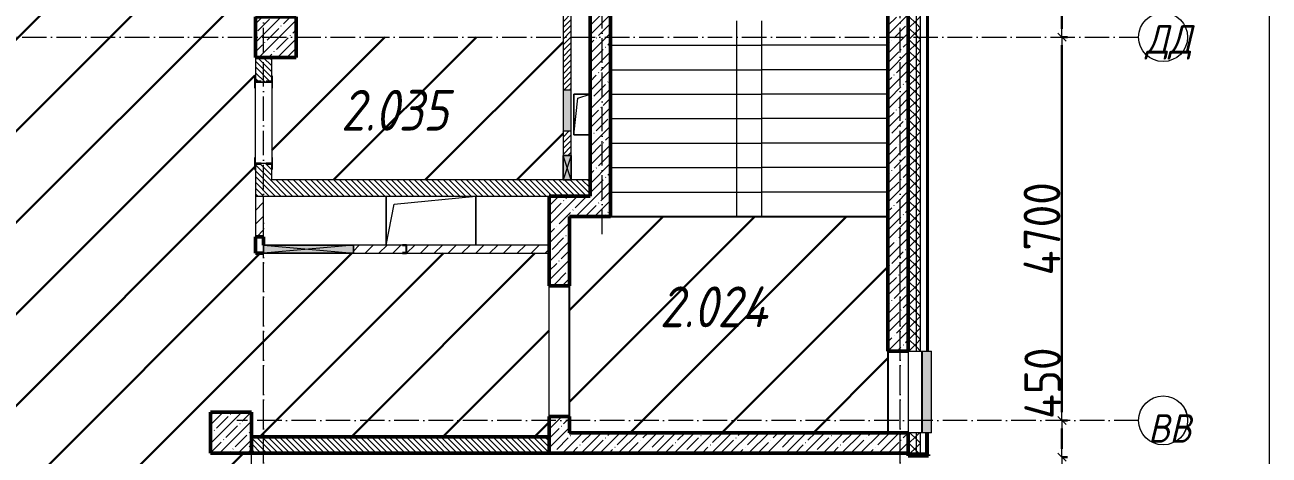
# Model space of a CAD drawing. Header units: millimetres. Extents: x -17017 to 628417, y -109036 to 199237.
# Drawn here: x 133684 to 148933, y 110520 to 115795 of the extents above; entities that cross this region are included whole.
import ezdxf

# ---------------------------------------------------------------- set-up
doc = ezdxf.new("R2010")
doc.units = ezdxf.units.MM
doc.linetypes.add('50_200_ШТРИХ_1Т_ш5_п1_п1_', pattern=[700, 500, -100, 0, -100])
for name, color, linetype, lineweight in [('3.1) ЖБ окна 1.2 м', 102, 'Continuous', 30), ('A-____-____-DIMS', 7, 'Continuous', 9), ('A-DETL-GENF-OTLN', 7, 'Continuous', 9), ('A-FLOR-____-OTLN', 7, 'Continuous', 9), ('A-GENM-____-MCUT', 7, 'Continuous', 25), ('A-GENM-____-OTLN', 7, 'Continuous', 9), ('A-GENM-____-OTLN-1', 7, 'Continuous', 25), ('A-GLAZ-____-OTLN', 7, 'Continuous', 9), ('A-WALL-____-MCUT', 7, 'Continuous', 13), ('A-WALL-____-MCUT-1', 7, 'Continuous', 9), ('A-WALL-____-MCUT-2', 7, 'Continuous', 50), ('A-WALL-____-MCUT-3', 7, 'Continuous', 9), ('A-WALL-____-OTLN', 7, 'Continuous', 9), ('A-WALL-____-PATT-1', 7, 'Continuous', 9), ('A-WALL-FNSH-MCUT-1', 7, 'Continuous', 9), ('I-WALL-____-OTLN', 7, 'Continuous', 9), ('S-COLS-____-MCUT', 7, 'Continuous', 50), ('S-COLS-____-OTLN', 7, 'Continuous', 9), ('S-GRID-____-IDEN', 7, 'Continuous', 9), ('S-GRID-____-OTLN-1', 7, '50_200_ШТРИХ_1Т_ш5_п1_п1_', 9), ('S-STRS-____-OTLN-1', 7, 'Continuous', 9), ('Марки помещений', 7, 'Continuous', 9), ('стяжа', 7, 'Continuous', 30)]:
    doc.layers.add(name, color=color, linetype=linetype, lineweight=lineweight)
doc.layers.add('A-GLAZ-____-OTLN-1', color=7, linetype='Continuous', lineweight=9, true_color=0xc0c0c0)
doc.styles.add('ISOCPEUR_I', font='isocpeui.ttf', dxfattribs={"width": 0.9, "height": 2.5})
doc.styles.add('ISOCPEUR_I_2', font='isocpeui.ttf', dxfattribs={"width": 0.85, "height": 2.3})
doc.styles.add('ISOCPEUR_I_9', font='isocpeui.ttf', dxfattribs={"width": 0.9, "height": 250})
doc.styles.add('СПДС', font='isocpeur.ttf', dxfattribs={"width": 0.9})
doc.dimstyles.new('Размера А3', dxfattribs={"dimtxt": 200, "dimasz": 100, "dimexe": 70, "dimexo": 100, "dimgap": 20, "dimtad": 1, "dimdec": 0, "dimrnd": 10, "dimzin": 0, "dimdsep": 46, "dimtxsty": 'СПДС', "dimblk": 'ARROWHEAD_6', "dimcen": 1, "dimclrd": 256, "dimclre": 256, "dimclrt": 256, "dimazin": 0, "dimtfac": 1, "dimtdec": 0, "dimtmove": 2, "dimatfit": 3, "dimfxl": 1, "dimtolj": 1, "dimtzin": 0, "dimarcsym": 0})
pattern_1 = [(135, (43259.71, 63713.66), (-35.35534, -35.35534), [])]
pattern_2 = [(45, (-92950, -47081.04), (-114.04925, 114.04925), []), (45, (-92835.95, -47081.04), (-114.04925, 114.04925), [201.613, -40.323, 3.353, -36.97])]
pattern_3 = [(45, (43259.71, 63713.66), (-70.71068, 70.71068), []), (135, (43259.71, 63713.66), (-70.71068, -70.71068), [])]
pattern_4 = [(45, (43259.71, 63713.66), (-84.85281, 84.85281), [])]
pattern_5 = [(45, (43259.71, 63713.66), (-114.04925, 114.04925), []), (45, (43373.76, 63713.66), (-114.04925, 114.04925), [201.612, -40.322, 3.353, -36.97])]
pattern_6 = [(45, (43259.71, 63713.66), (-70.71068, 70.71068), []), (135, (43259.71, 63713.66), (-70.71068, -70.71068), [])]

# ---------------------------------------------------------------- blocks, each defined once
blk = doc.blocks.new('BSC_Колонна _Прямоугольная - 500х500-V124-АР1_План отверстий 2 этажа в осях 1-64_Ю-ЯЯ')
at = {"layer": 'S-COLS-____-OTLN'}
h = blk.add_hatch(dxfattribs=at)
h.set_pattern_fill('FP_137', color=256, style=0, pattern_type=2)
h.set_pattern_definition(pattern_2)
h.paths.add_polyline_path([(-250, -250), (250, -250), (250, 250), (-250, 250)], flags=0)
at = {"layer": 'S-COLS-____-MCUT'}
for p, q in [((250, 250), (-250, 250)), ((-250, 250), (-250, -250)), ((250, -250), (250, 250)), ((-250, -250), (250, -250))]:
    blk.add_line(p, q, dxfattribs=at)
blk = doc.blocks.new('BSC_Колонна _Прямоугольная - 500х500-V147-АР1_План отверстий 2 этажа в осях 1-64_Ю-ЯЯ')
at = {"layer": 'S-COLS-____-OTLN'}
h = blk.add_hatch(dxfattribs=at)
h.set_pattern_fill('FP_160', color=256, style=0, pattern_type=2)
h.set_pattern_definition([(45, (-93500, -51931.04), (-114.04925, 114.04925), []), (45, (-93385.95, -51931.04), (-114.04925, 114.04925), [201.613, -40.323, 3.353, -36.97])])
h.paths.add_polyline_path([(-250, -250), (250, -250), (250, 250), (-250, 250)], flags=0)
at = {"layer": 'S-COLS-____-MCUT'}
for p, q in [((250, 250), (-250, 250)), ((-250, 250), (-250, -250)), ((250, -250), (250, 250)), ((-250, -250), (250, -250))]:
    blk.add_line(p, q, dxfattribs=at)
blk = doc.blocks.new('154_Фахверк_СКБ_Швеллер - Тип_100_3960-28318856-АР1_План отверстий 2 этажа в осях 1-64_Ю-ЯЯ')
at = {"layer": 'A-GENM-____-MCUT'}
for p, q in [((175, 50), (125, 50)), ((125, 50), (125, -50)), ((128, 47), (175, 47)), ((128, -47), (128, 47)), ((175, 47), (175, 50)), ((125, -50), (175, -50)), ((175, -47), (128, -47)), ((175, -50), (175, -47))]:
    blk.add_line(p, q, dxfattribs=at)
blk = doc.blocks.new('154_Стойка_СКБ_Уголок - СМ-2180_200-28268025-АР1_План отверстий 2 этажа в осях 1-64_Ю-ЯЯ')
at = {"layer": 'A-GENM-____-MCUT'}
for p, q in [((125, 156), (125, 81)), ((200, 156), (125, 156)), ((200, 150), (200, 156)), ((125, 81), (131, 81)), ((131, 19), (125, 19)), ((125, 19), (125, -56)), ((131, 81), (131, 150)), ((131, 150), (200, 150)), ((131, -50), (131, 19)), ((125, -56), (200, -56)), ((200, -50), (131, -50)), ((200, -56), (200, -50))]:
    blk.add_line(p, q, dxfattribs=at)
blk = doc.blocks.new('Стойка_Влож_Полоса боковая - Полоса-28213942-АР1_План отверстий 2 этажа в осях 1-64_Ю-ЯЯ')
at = {"layer": 'A-GENM-____-OTLN'}
for p, q in [((-5, 60), (0, 60)), ((-5, -60), (-5, 60)), ((0, -60), (-5, -60))]:
    blk.add_line(p, q, dxfattribs=at)
blk = doc.blocks.new('Стойка_Влож_Уголок_Опорный - Уголок-28213941-АР1_План отверстий 2 этажа в осях 1-64_Ю-ЯЯ')
at = {"layer": 'A-GENM-____-OTLN'}
for p, q in [((-212, -6), (-212, 0)), ((0, 0), (0, -6)), ((-212, -75), (-212, -6)), ((-212, -6), (-206, -6)), ((-212, -75), (-206, -75)), ((-6, -6), (0, -6)), ((-6, -75), (0, -75)), ((0, -6), (0, -75))]:
    blk.add_line(p, q, dxfattribs=at)
blk = doc.blocks.new('AR_Отверстие Ниша - Лючок-32401671-АР1_План отверстий 2 этажа в осях 1-64_Ю-ЯЯ')
at = {"layer": 'A-GLAZ-____-OTLN'}
blk.add_hatch(color=256, dxfattribs=at).paths.add_polyline_path([(250, -50), (250, 50), (-250, 50), (-250, -50)], flags=0)
for p, q in [((250, 50), (-250, 50)), ((-250, 50), (-250, -50)), ((250, -50), (250, 50)), ((-250, -50), (250, -50))]:
    blk.add_line(p, q, dxfattribs=at)
blk = doc.blocks.new('AR_Отверстие прямоугольное _в плите_ - AR_Отверстие прямоугольное _в плите_-30229458-АР1_План отверстий 2 этажа в осях 1-64_Ю-ЯЯ')
at = {"layer": 'A-GENM-____-OTLN'}
for p, q in [((100, 250), (-100, 250)), ((-100, 250), (-100, -250)), ((-100, -250), (-50, 200)), ((-50, 200), (100, 250)), ((-100, -250), (100, -250))]:
    blk.add_line(p, q, dxfattribs=at)
blk = doc.blocks.new('AR_Отверстие прямоугольное _в плите_ - AR_Отверстие прямоугольное _в плите_-30552682-АР1_План отверстий 2 этажа в осях 1-64_Ю-ЯЯ')
at = {"layer": 'A-GENM-____-OTLN'}
for p, q in [((-550, 300), (-550, -300)), ((-550, -300), (-450, 200)), ((-450, 200), (550, 300)), ((550, -300), (550, 300))]:
    blk.add_line(p, q, dxfattribs=at)
blk = doc.blocks.new('Отлив_СКБ - Отлив витража_120_НВФ-31885283-АР1_План отверстий 2 этажа в осях 1-64_Ю-ЯЯ')
at = {"layer": 'A-GLAZ-____-OTLN-1'}
for points in [[(426, -2), (1000, -2), (1000, 0), (0, 0), (0, -2)], [(426, -120), (1000, -120), (1000, -2), (0, -2), (0, -120)]]:
    blk.add_hatch(color=256, dxfattribs=at).paths.add_polyline_path(points, flags=0)
at = {"layer": 'A-GLAZ-____-OTLN'}
for p, q in [((0, 0), (1000, 0)), ((1000, -2), (0, -2)), ((0, -120), (0, -83)), ((0, -120), (1000, -120)), ((1000, -83), (1000, -120))]:
    blk.add_line(p, q, dxfattribs=at)
blk = doc.blocks.new('Стены 13 - Стены 4-31812941-АР1_План отверстий 2 этажа в осях 1-64_Ю-ЯЯ')
at = {"layer": 'A-WALL-____-MCUT'}
for p, q in [((-1844, 41030), (-1844, 41010)), ((-1594, 41030), (-1844, 41030)), ((-1594, 41010), (-1594, 41030)), ((-1844, 41010), (-1594, 41010))]:
    blk.add_line(p, q, dxfattribs=at)
blk = doc.blocks.new('AR_Отверстие прямоугольное _в стене__БезПР - AR_Отверстие прямоугольное _в стене__БезПР-36789536-АР1_План отверстий 2 этажа в осях 1-64_Ю-ЯЯ')
at = {"layer": 'A-GLAZ-____-OTLN'}
blk.add_hatch(color=256, dxfattribs=at).paths.add_polyline_path([(150, 50), (-150, 50), (-150, -50), (150, -50)], flags=0)
at = {"layer": 'A-DETL-GENF-OTLN'}
for p, q in [((-150, -50), (-150, 50)), ((-150, 50), (150, 50)), ((150, 50), (-150, -50)), ((-150, 50), (150, -50)), ((150, 50), (-150, 50)), ((-150, 50), (-150, -50)), ((150, 50), (150, -50)), ((150, -50), (150, 50)), ((150, -50), (-150, -50)), ((-150, -50), (150, -50))]:
    blk.add_line(p, q, dxfattribs=at)
blk = doc.blocks.new('BSC_Колонна _Прямоугольная1 - 200х100 _металл_-V206-АР1_План отверстий 2 этажа в осях 1-64_Ю-ЯЯ')
at = {"layer": 'S-COLS-____-MCUT'}
for p, q in [((0, 50), (-100, 50)), ((-100, 50), (-100, -50)), ((100, -50), (100, 50)), ((-100, -50), (100, -50))]:
    blk.add_line(p, q, dxfattribs=at)
blk = doc.blocks.new('AR_Отверстие прямоугольное _в стене_ - AR_Отверстие прямоугольное _в стене__ОВ-36943067-АР1_План отверстий 2 этажа в осях 1-64_Ю-ЯЯ')
at = {"layer": 'A-GLAZ-____-OTLN'}
blk.add_hatch(color=256, dxfattribs=at).paths.add_polyline_path([(550, -50), (550, 50), (-550, 50), (-550, -50)], flags=0)
at = {"layer": 'A-DETL-GENF-OTLN'}
for p, q in [((-550, -50), (-550, 50)), ((-550, 50), (550, 50)), ((550, 50), (-550, -50)), ((-550, 50), (550, -50)), ((550, 50), (-550, 50)), ((-550, 50), (-550, -50)), ((550, 50), (550, -50)), ((550, -50), (550, 50)), ((550, -50), (-550, -50)), ((-550, -50), (550, -50))]:
    blk.add_line(p, q, dxfattribs=at)
blk = doc.blocks.new('BSC_Колонна _Прямоугольная - 500х500-V128-АР1_План отверстий 2 этажа в осях 1-64_А-ГГ')
at = {"layer": 'S-COLS-____-OTLN'}
h = blk.add_hatch(dxfattribs=at)
h.set_pattern_fill('FP_158', color=256, style=0, pattern_type=2)
h.set_pattern_definition(pattern_2)
h.paths.add_polyline_path([(-250, -250), (250, -250), (250, 250), (-250, 250)], flags=0)
at = {"layer": 'S-COLS-____-MCUT'}
for p, q in [((250, 250), (-250, 250)), ((-250, 250), (-250, -250)), ((250, -250), (250, 250)), ((-250, -250), (250, -250))]:
    blk.add_line(p, q, dxfattribs=at)
blk = doc.blocks.new('Стены 13 - Стены 4-31812941-АР1_План отверстий 2 этажа в осях 1-64_А-ГГ')
at = {"layer": 'A-WALL-____-MCUT-2'}
for p, q in [((-1844, 41030), (-1844, 41010)), ((-1594, 41030), (-1844, 41030)), ((-1594, 41010), (-1594, 41030)), ((-1844, 41010), (-1594, 41010))]:
    blk.add_line(p, q, dxfattribs=at)
blk = doc.blocks.new('Ось сетки - Круг_Ø6_00__ISO-2_5_0_9K_-25732049-АР1_План отверстий 2 этажа в осях 1-64_А-ГГ')
at = {"layer": 'S-GRID-____-IDEN'}
blk.add_circle((0, 0), 3, dxfattribs=at)
blk = doc.blocks.new('Ось сетки - Круг_Ø6_00__ISO-2_5_0_9K_-25732049-АР1_План отверстий 2 этажа в осях 1-64_Ю-ЯЯ')
at = {"layer": 'S-GRID-____-IDEN'}
blk.add_circle((0, 0), 3, dxfattribs=at)
blk = doc.blocks.new('ARROWHEAD_6')
at = {"color": 0, "linetype": 'Continuous'}
for p, q in [((0, 0), (-1, 0)), ((-0.5, -0.5), (0.5, 0.5))]:
    blk.add_line(p, q, dxfattribs=at)
blk = doc.blocks.new('*D2795')
at = {"layer": 'A-____-____-DIMS', "lineweight": -2, "transparency": 16777216}
for p, q in [((87537, 505797), (87613, 505797)), ((87543, 502347), (87543, 505697)), ((87537, 502247), (87613, 502247))]:
    blk.add_line(p, q, dxfattribs=at)
at = {"layer": 'Defpoints', "color": 0, "transparency": 16777216}
for p in [(87437, 505797), (87543, 505797), (87437, 502247)]:
    blk.add_point(p, dxfattribs=at)
at = {"layer": 'A-____-____-DIMS', "lineweight": -2, "transparency": 16777216, "xscale": 100, "yscale": 100, "zscale": 100}
for p, rotation in [((87543, 505797), 90), ((87543, 502247), 270)]:
    blk.add_blockref('ARROWHEAD_6', p, dxfattribs=dict(at, rotation=rotation))
at = {"layer": 'A-____-____-DIMS', "transparency": 16777216, "insert": (87298, 504022), "char_height": 450, "width": 2.49, "attachment_point": 5, "rotation": 90, "style": 'СПДС'}
blk.add_mtext('\\A1;3550', dxfattribs=at)
blk = doc.blocks.new('*D2796')
at = {"layer": 'A-____-____-DIMS', "lineweight": -2, "transparency": 16777216}
for p, q in [((87537, 506247), (87613, 506247)), ((87543, 505897), (87543, 506147)), ((87537, 505797), (87613, 505797))]:
    blk.add_line(p, q, dxfattribs=at)
at = {"layer": 'Defpoints', "color": 0, "transparency": 16777216}
for p in [(87437, 506247), (87543, 506247), (87437, 505797)]:
    blk.add_point(p, dxfattribs=at)
at = {"layer": 'A-____-____-DIMS', "lineweight": -2, "transparency": 16777216, "xscale": 100, "yscale": 100, "zscale": 100}
for p, rotation in [((87543, 506247), 90), ((87543, 505797), 270)]:
    blk.add_blockref('ARROWHEAD_6', p, dxfattribs=dict(at, rotation=rotation))
at = {"layer": 'A-____-____-DIMS', "transparency": 16777216, "insert": (87083, 506265), "char_height": 450, "width": 1.94, "attachment_point": 1, "rotation": 90, "line_spacing_factor": 1.149209, "style": 'СПДС'}
blk.add_mtext('\\A1;450', dxfattribs=at)
blk = doc.blocks.new('*D2797')
at = {"layer": 'A-____-____-DIMS', "lineweight": -2, "transparency": 16777216}
for p, q in [((87537, 510947), (87613, 510947)), ((87543, 506347), (87543, 510847)), ((87537, 506247), (87613, 506247))]:
    blk.add_line(p, q, dxfattribs=at)
at = {"layer": 'Defpoints', "color": 0, "transparency": 16777216}
for p in [(87437, 510947), (87543, 510947), (87437, 506247)]:
    blk.add_point(p, dxfattribs=at)
at = {"layer": 'A-____-____-DIMS', "lineweight": -2, "transparency": 16777216, "xscale": 100, "yscale": 100, "zscale": 100}
for p, rotation in [((87543, 510947), 90), ((87543, 506247), 270)]:
    blk.add_blockref('ARROWHEAD_6', p, dxfattribs=dict(at, rotation=rotation))
at = {"layer": 'A-____-____-DIMS', "transparency": 16777216, "insert": (87298, 508597), "char_height": 450, "width": 2.56, "attachment_point": 5, "rotation": 90, "style": 'СПДС'}
blk.add_mtext('\\A1;4700', dxfattribs=at)
blk = doc.blocks.new('*D2798')
at = {"layer": 'A-____-____-DIMS', "lineweight": -2, "transparency": 16777216}
for p, q in [((87537, 514297), (87613, 514297)), ((87543, 511047), (87543, 514197)), ((87537, 510947), (87613, 510947))]:
    blk.add_line(p, q, dxfattribs=at)
at = {"layer": 'Defpoints', "color": 0, "transparency": 16777216}
for p in [(87437, 514297), (87543, 514297), (87437, 510947)]:
    blk.add_point(p, dxfattribs=at)
at = {"layer": 'A-____-____-DIMS', "lineweight": -2, "transparency": 16777216, "xscale": 100, "yscale": 100, "zscale": 100}
for p, rotation in [((87543, 514297), 90), ((87543, 510947), 270)]:
    blk.add_blockref('ARROWHEAD_6', p, dxfattribs=dict(at, rotation=rotation))
at = {"layer": 'A-____-____-DIMS', "transparency": 16777216, "insert": (87298, 512622), "char_height": 450, "width": 2.49, "attachment_point": 5, "rotation": 90, "style": 'СПДС'}
blk.add_mtext('\\A1;3350', dxfattribs=at)
blk = doc.blocks.new('*D2705')
at = {"layer": 'A-____-____-DIMS', "lineweight": -2, "transparency": 16777216}
for p, q in [((87537, 505797), (87613, 505797)), ((87543, 502347), (87543, 505697)), ((87537, 502247), (87613, 502247))]:
    blk.add_line(p, q, dxfattribs=at)
at = {"layer": 'Defpoints', "color": 0, "transparency": 16777216}
for p in [(87437, 505797), (87543, 505797), (87437, 502247)]:
    blk.add_point(p, dxfattribs=at)
at = {"layer": 'A-____-____-DIMS', "lineweight": -2, "transparency": 16777216, "xscale": 100, "yscale": 100, "zscale": 100}
for p, rotation in [((87543, 505797), 90), ((87543, 502247), 270)]:
    blk.add_blockref('ARROWHEAD_6', p, dxfattribs=dict(at, rotation=rotation))
at = {"layer": 'A-____-____-DIMS', "transparency": 16777216, "insert": (87298, 504022), "char_height": 450, "attachment_point": 5, "rotation": 90, "style": 'СПДС'}
blk.add_mtext('\\A1;3550', dxfattribs=at)
blk = doc.blocks.new('*D2706')
at = {"layer": 'A-____-____-DIMS', "lineweight": -2, "transparency": 16777216}
for p, q in [((87537, 506247), (87613, 506247)), ((87543, 505897), (87543, 506147)), ((87537, 505797), (87613, 505797))]:
    blk.add_line(p, q, dxfattribs=at)
at = {"layer": 'Defpoints', "color": 0, "transparency": 16777216}
for p in [(87437, 506247), (87543, 506247), (87437, 505797)]:
    blk.add_point(p, dxfattribs=at)
at = {"layer": 'A-____-____-DIMS', "lineweight": -2, "transparency": 16777216, "xscale": 100, "yscale": 100, "zscale": 100}
for p, rotation in [((87543, 506247), 90), ((87543, 505797), 270)]:
    blk.add_blockref('ARROWHEAD_6', p, dxfattribs=dict(at, rotation=rotation))
at = {"layer": 'A-____-____-DIMS', "transparency": 16777216, "insert": (87083, 506265), "char_height": 450, "attachment_point": 1, "rotation": 90, "line_spacing_factor": 1.149209, "style": 'СПДС'}
blk.add_mtext('\\A1;450', dxfattribs=at)
blk = doc.blocks.new('2этаж')
at = {"layer": 'S-GRID-____-OTLN-1', "color": 251, "ltscale": 0.6, "true_color": 0x636466}
for p, q in [((77758.3, 498997), (77758.3, 549908.8)), ((81908.3, 508532.6), (81908.3, 549908.8)), ((85558.3, 498997), (85558.3, 549908.8)), ((53374.4, 510947), (88482.7, 510947)), ((77758.3, 454533.3), (77758.3, 508896.9)), ((85558.3, 454533.3), (85558.3, 508896.9)), ((88482.7, 506247), (77429.6, 506247)), ((88482.7, 506247), (77429.6, 506247))]:
    blk.add_line(p, q, dxfattribs=at)
at = {"layer": 'S-GRID-____-IDEN', "xscale": 99.99999999999993, "yscale": 99.99999999999993, "zscale": 99.99999999999993}
for p, rotation in [((88782.7, 510947), 269.9999999999995), ((88782.7, 506247), 89.99999999999982)]:
    blk.add_blockref('Ось сетки - Круг_Ø6_00__ISO-2_5_0_9K_-25732049-АР1_План отверстий 2 этажа в осях 1-64_Ю-ЯЯ', p, dxfattribs=dict(at, rotation=rotation))
at = {"layer": 'S-GRID-____-IDEN', "char_height": 350, "attachment_point": 1}
for s, insert, width, style in [('ДД', (88568.7, 511093.6), 505.063, 'ISOCPEUR_I_9'), ('ВВ', (88597.7, 506323.1), 447.342, 'ISOCPEUR_I_9'), ('ВВ', (88597.7, 506323.1), 447.342, 'ISOCPEUR_I')]:
    blk.add_mtext(s, dxfattribs=dict(at, insert=insert, width=width, style=style))
at = {"layer": 'A-____-____-DIMS'}
for base, p1, p2, picture, middle in [((87542.6, 514297), (87436.5, 510947), (87436.5, 514297), '*D2798', (87297.6, 512622)), ((87542.6, 510947), (87436.5, 506247), (87436.5, 510947), '*D2797', (87297.6, 508597)), ((87542.6, 505797), (87436.5, 502247), (87436.5, 505797), '*D2795', (87297.6, 504022)), ((87542.6, 505797), (87436.5, 502247), (87436.5, 505797), '*D2705', (87297.6, 504022))]:
    dim = blk.add_linear_dim(base=base, p1=p1, p2=p2, angle=90, dimstyle='Размера А3', override={"dimtxt": 450}, dxfattribs=at)
    dim.commit()
    dim.dimension.update_dxf_attribs({"geometry": picture, "text_midpoint": middle})
for picture in ['*D2706', '*D2796']:
    dim = blk.add_linear_dim(base=(87542.6, 506247), p1=(87436.5, 505797), p2=(87436.5, 506247), angle=90, dimstyle='Размера А3', override={"dimtxt": 450}, dxfattribs=at)
    dim.commit()
    dim.dimension.update_dxf_attribs({"geometry": picture, "text_midpoint": (87382.6, 506670), "dimtype": 160, "text_rotation": 90})

msp = doc.modelspace()

# ---------------------------------------------------------------- hatches: boundary and pattern name
at = {"layer": 'A-WALL-____-PATT-1'}
h = msp.add_hatch(dxfattribs=at)
h.set_pattern_fill('FP_1', color=256, style=0, pattern_type=2)
h.set_pattern_definition(pattern_3)
h.paths.add_polyline_path([(144660, 110530), (144660, 110795), (144610, 110795), (144610, 110530)], flags=0)
h.paths.add_polyline_path([(144610, 111795), (144660, 111795), (144660, 119495), (144610, 119495), (144610, 114481)], flags=0)
h.paths.add_polyline_path([(144610, 133195), (144660, 133195), (144660, 134445), (144610, 134445), (144610, 133854)], flags=0)
h.paths.add_polyline_path([(144610, 136245), (144660, 136245), (144660, 137445), (144610, 137445), (144610, 137082)], flags=0)
h.paths.add_polyline_path([(144660, 139245), (144660, 140445), (144610, 140445), (144610, 139245)], flags=0)
h.paths.add_polyline_path([(144660, 142245), (144660, 143445), (144610, 143445), (144610, 142245)], flags=0)
h.paths.add_polyline_path([(144660, 145245), (144660, 149495), (144610, 149495), (144610, 145245)], flags=0)
h = msp.add_hatch(dxfattribs=at)
h.set_pattern_fill('FP_1', color=256, style=0, pattern_type=2)
h.set_pattern_definition(pattern_3)
h.paths.add_polyline_path([(144510, 110530), (144610, 110530), (144610, 110795), (144510, 110795)], flags=0)
h.paths.add_polyline_path([(144610, 111795), (144610, 119495), (144516, 119495), (144516, 119420), (144510, 119420), (144510, 111795)], flags=0)
h.paths.add_polyline_path([(144610, 133195), (144610, 134445), (144516, 134445), (144516, 134370), (144510, 134370), (144510, 133270), (144516, 133270), (144516, 133195)], flags=0)
h.paths.add_polyline_path([(144516, 136245), (144610, 136245), (144610, 137445), (144510, 137445), (144510, 136320), (144516, 136320), (144516, 136251)], flags=0)
h.paths.add_polyline_path([(144516, 139245), (144610, 139245), (144610, 140445), (144516, 140445), (144516, 140370), (144510, 140370), (144510, 139320), (144516, 139320), (144516, 139251)], flags=0)
h.paths.add_polyline_path([(144516, 142245), (144610, 142245), (144610, 143445), (144516, 143445), (144516, 143370), (144510, 143370), (144510, 142320), (144516, 142320), (144516, 142251)], flags=0)
h.paths.add_polyline_path([(144610, 145245), (144610, 149395), (144510, 149395), (144510, 145245)], flags=0)
h = msp.add_hatch(dxfattribs=at)
h.set_pattern_fill('FP_3', color=256, style=0, pattern_type=2)
h.set_pattern_definition([(45, (43259.71, 63713.66), (-85.53659, 85.53659), []), (45, (43316.74, 63713.66), (-85.53659, 85.53659), [])])
h.paths.add_polyline_path([(144760, 110530), (144760, 110795), (144740, 110795), (144740, 110530)], flags=0)
h.paths.add_polyline_path([(144740, 111795), (144760, 111795), (144760, 119495), (144740, 119495), (144740, 114481)], flags=0)
h = msp.add_hatch(dxfattribs=at)
h.set_pattern_fill('FP_13', color=256, style=0, pattern_type=2)
h.set_pattern_definition(pattern_5)
h.paths.add_polyline_path([(140860, 113695), (140860, 118895), (140610, 118895), (140610, 113695)], flags=0)
h = msp.add_hatch(dxfattribs=at)
h.set_pattern_fill('FP_13', color=256, style=0, pattern_type=2)
h.set_pattern_definition(pattern_5)
h.paths.add_polyline_path([(144510, 111795), (144510, 118895), (144260, 118895), (144260, 111795)], flags=0)
h = msp.add_hatch(dxfattribs=at)
h.set_pattern_fill('FP_5', color=256, style=0, pattern_type=2)
h.set_pattern_definition([(45, (43259.71, 63713.66), (-35.35534, 35.35534), [])])
h.paths.add_polyline_path([(140366, 114195), (140380, 114195), (140380, 114495), (140280, 114495), (140280, 114195), (140366, 114195)], flags=0)
h.paths.add_polyline_path([(140280, 114995), (140380, 114995), (140380, 118595), (140280, 118595), (140280, 116045)], flags=0)
h = msp.add_hatch(dxfattribs=at)
h.set_pattern_fill('FP_6', color=256, style=0, pattern_type=2)
h.set_pattern_definition(pattern_1)
h.paths.add_polyline_path([(136710, 113695), (136710, 114089), (136641, 114089), (136641, 114095), (136579, 114095), (136579, 114089), (136510, 114089), (136510, 113695)], flags=0)
h.paths.add_polyline_path([(136579, 115095), (136641, 115095), (136641, 115101), (136710, 115101), (136710, 115395), (136510, 115395), (136510, 115101), (136579, 115101)], flags=0)
h = msp.add_hatch(dxfattribs=at)
h.set_pattern_fill('FP_6', color=256, style=0, pattern_type=2)
h.set_pattern_definition(pattern_1)
h.paths.add_polyline_path([(138690, 113695), (140610, 113695), (140610, 113895), (136710, 113895), (136710, 113695)], flags=0)
h = msp.add_hatch(dxfattribs=at)
h.set_pattern_fill('FP_4', color=256, style=0, pattern_type=2)
h.set_pattern_definition(pattern_4)
h.paths.add_polyline_path([(136510, 113195), (136610, 113195), (136610, 113695), (136510, 113695)], flags=0)
h = msp.add_hatch(dxfattribs=at)
h.set_pattern_fill('FP_13', color=256, style=0, pattern_type=2)
h.set_pattern_definition(pattern_5)
h.paths.add_polyline_path([(140860, 113445), (140860, 113695), (140110, 113695), (140110, 113445), (140360, 113445)], flags=0)
h = msp.add_hatch(dxfattribs=at)
h.set_pattern_fill('FP_13', color=256, style=0, pattern_type=2)
h.set_pattern_definition(pattern_5)
h.paths.add_polyline_path([(140360, 110795), (140360, 110995), (140110, 110995), (140110, 110795)], flags=0)
h.paths.add_polyline_path([(140110, 112595), (140360, 112595), (140360, 113445), (140110, 113445)], flags=0)
h = msp.add_hatch(dxfattribs=at)
h.set_pattern_fill('FP_4', color=256, style=0, pattern_type=2)
h.set_pattern_definition(pattern_4)
h.paths.add_polyline_path([(140110, 112995), (140110, 113095), (138360, 113095), (138360, 112995), (138690, 112995)], flags=0)
h.paths.add_polyline_path([(138310, 112995), (138310, 112998), (138357, 112998), (138357, 113092), (138310, 113092), (138310, 113095), (137710, 113095), (137710, 112995)], flags=0)
h = msp.add_hatch(dxfattribs=at)
h.set_pattern_fill('FP_6', color=256, style=0, pattern_type=2)
h.set_pattern_definition(pattern_1)
h.paths.add_polyline_path([(140110, 110545), (140110, 110745), (136460, 110745), (136460, 110545), (138690, 110545)], flags=0)
h = msp.add_hatch(dxfattribs=at)
h.set_pattern_fill('FP_6', color=256, style=0, pattern_type=2)
h.set_pattern_definition([(135, (43259.71, 63713.66), (-35.35534, -35.35534), [])])
h.paths.add_polyline_path([(140110, 110545), (140110, 110745), (136460, 110745), (136460, 110545), (138689, 110545)], flags=0)
h = msp.add_hatch(dxfattribs=at)
h.set_pattern_fill('FP_13', color=256, style=0, pattern_type=2)
h.set_pattern_definition(pattern_5)
h.paths.add_polyline_path([(144510, 110545), (144510, 110795), (140110, 110795), (140110, 110545), (143992, 110545)], flags=0)
h = msp.add_hatch(dxfattribs=at)
h.set_pattern_fill('FP_25', color=256, style=0, pattern_type=2)
h.set_pattern_definition([(45, (43259.71, 63713.66), (-114.04925, 114.04925), []), (45, (43373.76, 63713.66), (-114.04925, 114.04925), [201.612, -40.322, 3.353, -36.97])])
h.paths.add_polyline_path([(144510, 110545), (144510, 110795), (140110, 110795), (140110, 110545), (143991, 110545)], flags=0)
h = msp.add_hatch(dxfattribs=at)
h.set_pattern_fill('FP_1', color=256, style=0, pattern_type=2)
h.set_pattern_definition(pattern_6)
h.paths.add_polyline_path([(144610, 110530), (144610, 110795), (144510, 110795), (144510, 110530)], flags=0)
h = msp.add_hatch(dxfattribs=at)
h.set_pattern_fill('FP_1', color=256, style=0, pattern_type=2)
h.set_pattern_definition(pattern_6)
h.paths.add_polyline_path([(144660, 110530), (144660, 110795), (144610, 110795), (144610, 110530)], flags=0)
h = msp.add_hatch(dxfattribs=at)
h.set_pattern_fill('FP_3', color=256, style=0, pattern_type=2)
h.set_pattern_definition([(45, (43259.71, 63713.66), (-85.53659, 85.53659), []), (45, (43316.74, 63713.66), (-85.53659, 85.53659), [])])
h.paths.add_polyline_path([(144760, 110530), (144760, 110795), (144740, 110795), (144740, 110530)], flags=0)
at = {"layer": 'стяжа'}
h = msp.add_hatch(dxfattribs=at)
h.set_pattern_fill('ANSI31', color=5, scale=250)
h.paths.add_polyline_path([(144260, 113445), (142410, 113445), (140860, 113445), (140360, 113445), (140360, 112595), (140360, 110995), (140360, 110795), (144260, 110795), (144260, 111795)])
h.paths.add_polyline_path([(140110, 112595), (140110, 112995), (138360, 112995), (138310, 112995), (137710, 112995), (136610, 112995), (136510, 112995), (136510, 113195), (136510, 113695), (136510, 114020), (136504, 114020), (136504, 114095), (136504, 114101), (136504, 114170), (136509, 115020), (136504, 115020), (136504, 115089), (136504, 115095), (136504, 115170), (136510, 115395), (136510, 115895), (136510, 116270), (136504, 116270), (136504, 116345), (136504, 116351), (136504, 116420), (136509, 117420), (136504, 117420), (136504, 117489), (136504, 117495), (136504, 117570), (136510, 118895), (132510, 118895), (132010, 118895), (131125, 118895), (131125, 115895), (132010, 115895), (132510, 115895), (133310, 115895), (133310, 113695), (132510, 113695), (132510, 111845), (133310, 111845), (133310, 109645), (132510, 109645), (132210, 109645), (132210, 109620), (132216, 109620), (132216, 109545), (132210, 109395), (132210, 108395), (132210, 107445), (132216, 107445), (132216, 107370), (132210, 107195), (132510, 107195), (132510, 106695), (135960, 106695), (135960, 107195), (136460, 107195), (136460, 110545), (135960, 110545), (135960, 111045), (136460, 111045), (136460, 110745), (140110, 110745), (140110, 110995)])
h = msp.add_hatch(dxfattribs=at)
h.set_pattern_fill('ANSI31', color=5, scale=250)
h.paths.add_polyline_path([(140280, 118495), (140180, 118495), (139880, 118495), (138345, 118495), (138345, 118260), (138380, 118260), (138380, 117030), (138360, 117030), (138360, 118295), (137510, 118295), (137010, 118295), (136710, 118295), (136710, 117570), (136716, 117570), (136716, 117495), (136716, 117489), (136716, 117420), (136710, 116420), (136716, 116420), (136716, 116351), (136716, 116345), (136716, 116270), (136714, 116145), (138680, 116145), (138730, 116145), (138830, 116145), (139030, 116145), (140280, 116145)])
h.paths.add_polyline_path([(138380, 116380), (138380, 116180), (138360, 116180), (138360, 116380)], flags=16)
h.paths.add_polyline_path([(137110, 117895), (136910, 117895), (136910, 118095), (137110, 118095)], flags=16)
h.paths.add_polyline_path([(140280, 114995), (140280, 115645), (137010, 115645), (137010, 115395), (136710, 115395), (136710, 115170), (136716, 115170), (136716, 115095), (136716, 115089), (136716, 115020), (136710, 114170), (136716, 114170), (136716, 114101), (136716, 114095), (136716, 114020), (136710, 113895), (140280, 113895), (140280, 114195), (140280, 114495)])
h.paths.add_polyline_path([(136971, 116309), (138630, 116309), (138630, 117509), (136971, 117509)], flags=24)
h.paths.add_polyline_path([(137382, 114173), (139038, 114173), (139038, 115373), (137382, 115373)], flags=24)
h = msp.add_hatch(dxfattribs=at)
h.set_pattern_fill('ANSI31', color=5, scale=250)
h.paths.add_polyline_path([(144148, 64345), (143898, 64345), (143898, 65745), (144148, 65745), (144148, 70353), (143910, 70353), (143910, 70933), (137522, 70933), (137522, 67483), (137222, 67483), (137222, 64683), (136822, 64683), (136822, 62407), (137122, 62407), (137122, 62195), (143898, 62195), (143898, 62407), (144148, 62407)])
edge = h.paths.add_edge_path(flags=16)
edge.add_arc((142259, 66444), 240, 0, 360)
h.paths.add_polyline_path([(143898, 74745), (144148, 74745), (144148, 79340), (143890, 79340), (143890, 79933), (137322, 79933), (137322, 78583), (136822, 78583), (136822, 75807), (137222, 75807), (137222, 73683), (136822, 73683), (136822, 71445), (144148, 71445), (144148, 73345), (143898, 73345)])
edge = h.paths.add_edge_path(flags=16)
edge.add_arc((140123, 75543), 240, 0, 360)
edge = h.paths.add_edge_path()
edge.add_arc((140123, 92549), 240, 0, 360)
h.paths.add_polyline_path([(144148, 100683), (143898, 100683), (143898, 101407), (144148, 101407), (144148, 103978), (143815, 103978), (143815, 104278), (144148, 104278), (144148, 106033), (143898, 106033), (143898, 106757), (144148, 106757), (144148, 109545), (143898, 109545), (143898, 110183), (137122, 110183), (137122, 109883), (136822, 109883), (136822, 107907), (137272, 107907), (137272, 106033), (136822, 106033), (136822, 103007), (137272, 103007), (137272, 100683), (136822, 100683), (136822, 98407), (143908, 98407), (143908, 98745), (144148, 98745)])
edge = h.paths.add_edge_path(flags=16)
edge.add_arc((139926, 103448), 240, 0, 360)
h.paths.add_polyline_path([(136398, 105683), (135848, 105683), (135848, 107307), (136398, 107307), (136398, 110433), (136460, 110739), (136460, 107001), (132210, 106501), (132210, 109339), (132322, 109533), (132322, 107307), (132622, 107307), (132622, 90007), (133222, 90007), (133222, 88795), (136398, 88795)])
edge = h.paths.add_edge_path(flags=16)
edge.add_arc((135396, 104177), 240, 0, 360)
h.paths.add_polyline_path([(136398, 88795), (133222, 88795), (133222, 86233), (132622, 83251), (132622, 69907), (133122, 69907), (133122, 62157), (136062, 62157), (136062, 62407), (136398, 88495)])
edge = h.paths.add_edge_path(flags=16)
edge.add_arc((134876, 76435), 240, 0, 360)
h.paths.add_polyline_path([(144148, 88327), (143898, 88327), (143898, 88683), (137272, 88683), (137272, 87983), (136822, 87983), (136822, 86015), (137422, 86015), (137422, 84583), (137222, 84583), (137222, 82685), (136822, 82685), (136822, 80445), (143898, 80445), (143898, 80739), (144148, 80739), (144148, 82683), (143898, 82683), (143898, 83407), (144148, 83407)])
edge = h.paths.add_edge_path(flags=16)
edge.add_arc((142333, 82335), 240, 0, 360)
h.paths.add_polyline_path([(141916, 82102), (142579, 82102), (142579, 82582), (141916, 82582)], flags=16)

# ---------------------------------------------------------------- linework, layer by layer
at = {"color": 1, "lineweight": 0}
msp.add_lwpolyline([(35697, 156516), (148933, 156516), (148933, 57688), (35697, 57688)], close=True, dxfattribs=at)
msp.add_lwpolyline([(140360, 113445), (144260, 113445), (144260, 110795), (140360, 110795)], close=True)
at = {"layer": 'A-FLOR-____-OTLN'}
for p, q in [((140410, 114945), (140610, 114945)), ((140410, 114445), (140410, 114945)), ((140610, 114445), (140410, 114445)), ((138110, 113095), (138110, 113695)), ((139210, 113695), (139210, 113095)), ((144260, 113445), (142410, 113445)), ((136460, 107195), (136460, 110545)), ((136460, 107195), (136460, 110545))]:
    msp.add_line(p, q, dxfattribs=at)
at = {"layer": 'A-WALL-____-MCUT'}
for p, q in [((144740, 111795), (144740, 119495)), ((136510, 115395), (136510, 115170)), ((136710, 115170), (136710, 115395)), ((136579, 115095), (136641, 115095)), ((136641, 114095), (136579, 114095)), ((136510, 114020), (136510, 113695)), ((136710, 113895), (136710, 114020)), ((140280, 113895), (136710, 113895)), ((140610, 113895), (140380, 113895)), ((136510, 113695), (140110, 113695)), ((144510, 111795), (144740, 111795)), ((140110, 110745), (136460, 110745)), ((144510, 110795), (144510, 110530)), ((144740, 110795), (144510, 110795)), ((144740, 110530), (144740, 110795)), ((136460, 110545), (140110, 110545)), ((144510, 110530), (144740, 110530))]:
    msp.add_line(p, q, dxfattribs=at)
at = {"layer": 'A-WALL-____-MCUT-1'}
for p, q in [((144610, 111795), (144610, 119495)), ((144660, 111795), (144660, 119495)), ((140110, 110995), (140110, 110545)), ((144510, 110795), (140360, 110795)), ((144510, 110545), (144510, 110795)), ((144610, 110530), (144610, 110795)), ((144660, 110530), (144660, 110795)), ((140110, 110545), (144510, 110545))]:
    msp.add_line(p, q, dxfattribs=at)
at = {"layer": 'A-WALL-____-MCUT-2'}
for p, q in [((140610, 119145), (140610, 113695)), ((140860, 113445), (140860, 118895)), ((144260, 118895), (144260, 111795)), ((144510, 118895), (144510, 111795)), ((144510, 111795), (144510, 118895)), ((140110, 113695), (140110, 112595)), ((140610, 113695), (140110, 113695)), ((140360, 112595), (140360, 113445)), ((140360, 113445), (140860, 113445)), ((140110, 112595), (140360, 112595)), ((144260, 111795), (144510, 111795)), ((140360, 110995), (140110, 110995)), ((140110, 110995), (140110, 110545)), ((140360, 110795), (140360, 110995)), ((140110, 110745), (136460, 110745)), ((144510, 110795), (140360, 110795)), ((144510, 110545), (144510, 110795)), ((144510, 110795), (144510, 110530)), ((144740, 110530), (144740, 110795)), ((136460, 110545), (140110, 110545)), ((140110, 110545), (144510, 110545)), ((144510, 110530), (144740, 110530))]:
    msp.add_line(p, q, dxfattribs=at)
at = {"layer": 'A-WALL-____-MCUT-3'}
for p, q in [((144610, 110530), (144610, 110795)), ((144660, 110530), (144660, 110795))]:
    msp.add_line(p, q, dxfattribs=at)
at = {"layer": 'A-WALL-____-OTLN'}
for p, q in [((140110, 110995), (140110, 112595)), ((140360, 112595), (140360, 110995)), ((144260, 110795), (144260, 111795)), ((144510, 111795), (144510, 110795))]:
    msp.add_line(p, q, dxfattribs=at)
at = {"layer": 'A-WALL-FNSH-MCUT-1'}
for p, q in [((144740, 119495), (144740, 111795)), ((144760, 111795), (144760, 119495)), ((140380, 114995), (140380, 118595)), ((140280, 116045), (140280, 114995)), ((140280, 114495), (140280, 114195)), ((140380, 114195), (140380, 114495)), ((136510, 113695), (136510, 113195)), ((136610, 113195), (136610, 113695)), ((138310, 113095), (137710, 113095)), ((137710, 112995), (138310, 112995)), ((140110, 113095), (138360, 113095)), ((138360, 112995), (140110, 112995)), ((140110, 112995), (140110, 113095)), ((144740, 111795), (144760, 111795)), ((144760, 110795), (144740, 110795)), ((144740, 110795), (144740, 110530)), ((144740, 110795), (144740, 110530)), ((144760, 110530), (144760, 110795)), ((144760, 110530), (144760, 110795)), ((144740, 110530), (144760, 110530)), ((144740, 110530), (144760, 110530))]:
    msp.add_line(p, q, dxfattribs=at)
at = {"layer": 'I-WALL-____-OTLN'}
for p, q in [((136510, 114095), (136510, 115095)), ((136710, 115095), (136710, 114095))]:
    msp.add_line(p, q, dxfattribs=at)
at = {"layer": 'S-STRS-____-OTLN-1'}
for p, q in [((142410, 115545), (142410, 115845)), ((142710, 115845), (142710, 115545)), ((140860, 115545), (142410, 115545)), ((140860, 115545), (142410, 115545)), ((142410, 115245), (142410, 115545)), ((142410, 115545), (142710, 115545)), ((142410, 115545), (142710, 115545)), ((142710, 115545), (142710, 115245)), ((144260, 115545), (142710, 115545)), ((144260, 115545), (142710, 115545)), ((140860, 115245), (142410, 115245)), ((140860, 115245), (142410, 115245)), ((142410, 114945), (142410, 115245)), ((142410, 115245), (142710, 115245)), ((142410, 115245), (142710, 115245)), ((142710, 115245), (142710, 114945)), ((144260, 115245), (142710, 115245)), ((144260, 115245), (142710, 115245)), ((140860, 114945), (142410, 114945)), ((140860, 114945), (142410, 114945)), ((142410, 114645), (142410, 114945)), ((142410, 114945), (142710, 114945)), ((142410, 114945), (142710, 114945)), ((142710, 114945), (142710, 114645)), ((144260, 114945), (142710, 114945)), ((144260, 114945), (142710, 114945)), ((140860, 114645), (142410, 114645)), ((140860, 114645), (142410, 114645)), ((142410, 114345), (142410, 114645)), ((142410, 114645), (142710, 114645)), ((142410, 114645), (142710, 114645)), ((142710, 114645), (142710, 114345)), ((144260, 114645), (142710, 114645)), ((144260, 114645), (142710, 114645)), ((140860, 114345), (142410, 114345)), ((140860, 114345), (142410, 114345)), ((142410, 114045), (142410, 114345)), ((142410, 114345), (142710, 114345)), ((142410, 114345), (142710, 114345)), ((142710, 114345), (142710, 114045)), ((144260, 114345), (142710, 114345)), ((144260, 114345), (142710, 114345)), ((140860, 114045), (142410, 114045)), ((140860, 114045), (142410, 114045)), ((142410, 113745), (142410, 114045)), ((142410, 114045), (142710, 114045)), ((142410, 114045), (142710, 114045)), ((142710, 114045), (142710, 113745)), ((144260, 114045), (142710, 114045)), ((144260, 114045), (142710, 114045)), ((140860, 113745), (142410, 113745)), ((140860, 113745), (142410, 113745)), ((142410, 113445), (142410, 113745)), ((142410, 113745), (142710, 113745)), ((142410, 113745), (142710, 113745)), ((142710, 113745), (142710, 113445)), ((144260, 113745), (142710, 113745)), ((144260, 113745), (142710, 113745)), ((140860, 113445), (142410, 113445)), ((140860, 113445), (142410, 113445)), ((144260, 113445), (142710, 113445))]:
    msp.add_line(p, q, dxfattribs=at)

# ---------------------------------------------------------------- block references
at = {"layer": '3.1) ЖБ окна 1.2 м'}
msp.add_blockref('2этаж', (58851, -395302), dxfattribs=at)
at = {"layer": 'A-GENM-____-OTLN'}
for name, p in [('Стойка_Влож_Уголок_Опорный - Уголок-28213941-АР1_План отверстий 2 этажа в осях 1-64_Ю-ЯЯ', (136716, 115095)), ('AR_Отверстие прямоугольное _в плите_ - AR_Отверстие прямоугольное _в плите_-30229458-АР1_План отверстий 2 этажа в осях 1-64_Ю-ЯЯ', (140510, 114695)), ('AR_Отверстие прямоугольное _в плите_ - AR_Отверстие прямоугольное _в плите_-30552682-АР1_План отверстий 2 этажа в осях 1-64_Ю-ЯЯ', (138660, 113395))]:
    msp.add_blockref(name, p, dxfattribs=at)
for name, p, rotation in [('Стойка_Влож_Полоса боковая - Полоса-28213942-АР1_План отверстий 2 этажа в осях 1-64_Ю-ЯЯ', (136610, 115095), 89.99999999999991), ('Стойка_Влож_Уголок_Опорный - Уголок-28213941-АР1_План отверстий 2 этажа в осях 1-64_Ю-ЯЯ', (136504, 114095), 180)]:
    msp.add_blockref(name, p, dxfattribs=dict(at, rotation=rotation))
at = {"layer": 'A-GENM-____-OTLN-1'}
for name, p, rotation in [('154_Стойка_СКБ_Уголок - СМ-2180_200-28268025-АР1_План отверстий 2 этажа в осях 1-64_Ю-ЯЯ', (136660, 114970), 89.9999999999999), ('154_Стойка_СКБ_Уголок - СМ-2180_200-28268025-АР1_План отверстий 2 этажа в осях 1-64_Ю-ЯЯ', (136560, 114220), 269.9999999999999), ('154_Фахверк_СКБ_Швеллер - Тип_100_3960-28318856-АР1_План отверстий 2 этажа в осях 1-64_Ю-ЯЯ', (138485, 113045), 180)]:
    msp.add_blockref(name, p, dxfattribs=dict(at, rotation=rotation))
at = {"layer": 'A-GLAZ-____-OTLN'}
for name, p, rotation in [('AR_Отверстие Ниша - Лючок-32401671-АР1_План отверстий 2 этажа в осях 1-64_Ю-ЯЯ', (140330, 114745), 270), ('AR_Отверстие прямоугольное _в стене__БезПР - AR_Отверстие прямоугольное _в стене__БезПР-36789536-АР1_План отверстий 2 этажа в осях 1-64_Ю-ЯЯ', (140330, 114045), 270), ('Отлив_СКБ - Отлив витража_120_НВФ-31885283-АР1_План отверстий 2 этажа в осях 1-64_Ю-ЯЯ', (144677, 110795), 90)]:
    msp.add_blockref(name, p, dxfattribs=dict(at, rotation=rotation))
msp.add_blockref('AR_Отверстие прямоугольное _в стене_ - AR_Отверстие прямоугольное _в стене__ОВ-36943067-АР1_План отверстий 2 этажа в осях 1-64_Ю-ЯЯ', (137160, 113045), dxfattribs=at)
at = {"layer": 'A-WALL-____-OTLN'}
for name in ['Стены 13 - Стены 4-31812941-АР1_План отверстий 2 этажа в осях 1-64_Ю-ЯЯ', 'Стены 13 - Стены 4-31812941-АР1_План отверстий 2 этажа в осях 1-64_А-ГГ']:
    msp.add_blockref(name, (146353, 69499), dxfattribs=at)
at = {"layer": 'S-COLS-____-OTLN'}
for name, p in [('BSC_Колонна _Прямоугольная - 500х500-V147-АР1_План отверстий 2 этажа в осях 1-64_Ю-ЯЯ', (136760, 115645)), ('BSC_Колонна _Прямоугольная - 500х500-V124-АР1_План отверстий 2 этажа в осях 1-64_Ю-ЯЯ', (136210, 110795)), ('BSC_Колонна _Прямоугольная - 500х500-V128-АР1_План отверстий 2 этажа в осях 1-64_А-ГГ', (136210, 110795))]:
    msp.add_blockref(name, p, dxfattribs=at)
at = {"layer": 'S-COLS-____-OTLN', "rotation": 270.0000000000001}
msp.add_blockref('BSC_Колонна _Прямоугольная1 - 200х100 _металл_-V206-АР1_План отверстий 2 этажа в осях 1-64_Ю-ЯЯ', (136560, 113095), dxfattribs=at)
at = {"layer": 'S-GRID-____-IDEN', "xscale": 99.99999999999993, "yscale": 99.99999999999993, "zscale": 99.99999999999993, "rotation": 89.99999999999982}
msp.add_blockref('Ось сетки - Круг_Ø6_00__ISO-2_5_0_9K_-25732049-АР1_План отверстий 2 этажа в осях 1-64_А-ГГ', (147634, 110945), dxfattribs=at)

# ---------------------------------------------------------------- texts
at = {"layer": 'Марки помещений', "char_height": 500, "attachment_point": 1, "style": 'ISOCPEUR_I_2'}
for s, insert, width in [('2.035', (137558, 114998), 785.65), ('2.024', (141464, 112588), 817.72)]:
    msp.add_mtext(s, dxfattribs=dict(at, insert=insert, width=width))

doc.saveas('drawing.dxf')
